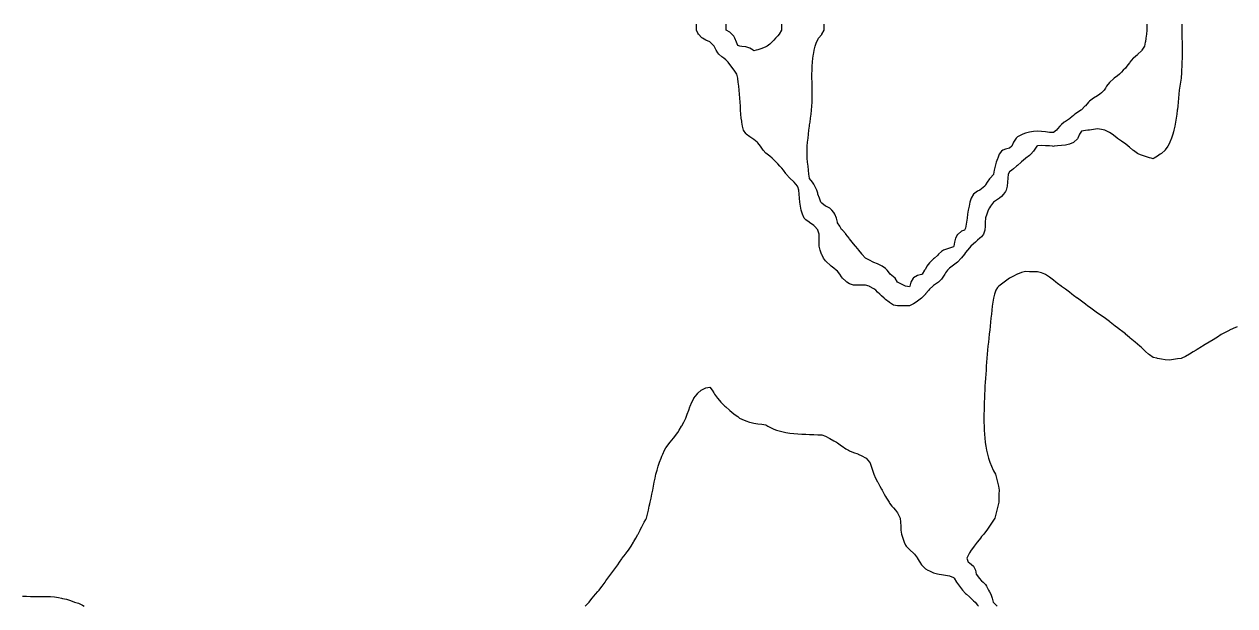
# Model space of a CAD drawing. Header units: inches. Extents: x -13671948.9 to -13671906.2, y 5686257.7 to 5686300.4.
# Drawn here: x -13671936.29 to -13671923.66, y 5686294.36 to 5686300.42 of the extents above; entities that cross this region are included whole.
import ezdxf

# ---------------------------------------------------------------- set-up
doc = ezdxf.new("R2010")
doc.units = ezdxf.units.IN
doc.header["$MEASUREMENT"] = 0

msp = doc.modelspace()

# ---------------------------------------------------------------- linework, layer by layer
for points in [[(-13671924.215, 5686300.422), (-13671924.215, 5686300.402), (-13671924.215, 5686300.36), (-13671924.214, 5686300.318), (-13671924.213, 5686300.276), (-13671924.212, 5686300.235), (-13671924.211, 5686300.193), (-13671924.211, 5686300.151), (-13671924.212, 5686300.11), (-13671924.212, 5686300.068), (-13671924.214, 5686300.026), (-13671924.215, 5686299.985), (-13671924.217, 5686299.943), (-13671924.218, 5686299.901), (-13671924.22, 5686299.877), (-13671924.223, 5686299.859), (-13671924.23, 5686299.818), (-13671924.237, 5686299.776), (-13671924.243, 5686299.734), (-13671924.246, 5686299.693), (-13671924.25, 5686299.651), (-13671924.254, 5686299.609), (-13671924.258, 5686299.568), (-13671924.261, 5686299.538), (-13671924.263, 5686299.526), (-13671924.268, 5686299.484), (-13671924.274, 5686299.443), (-13671924.281, 5686299.401), (-13671924.289, 5686299.359), (-13671924.298, 5686299.317), (-13671924.303, 5686299.299), (-13671924.31, 5686299.276), (-13671924.324, 5686299.234), (-13671924.34, 5686299.192), (-13671924.345, 5686299.181), (-13671924.361, 5686299.151), (-13671924.387, 5686299.112), (-13671924.39, 5686299.109), (-13671924.428, 5686299.076), (-13671924.44, 5686299.067), (-13671924.47, 5686299.046), (-13671924.502, 5686299.026), (-13671924.512, 5686299.019), (-13671924.533, 5686299.026), (-13671924.553, 5686299.031), (-13671924.595, 5686299.045), (-13671924.637, 5686299.056), (-13671924.664, 5686299.067), (-13671924.678, 5686299.073), (-13671924.72, 5686299.105), (-13671924.725, 5686299.109), (-13671924.762, 5686299.141), (-13671924.773, 5686299.151), (-13671924.804, 5686299.174), (-13671924.83, 5686299.192), (-13671924.845, 5686299.203), (-13671924.887, 5686299.232), (-13671924.889, 5686299.234), (-13671924.929, 5686299.265), (-13671924.942, 5686299.276), (-13671924.97, 5686299.293), (-13671925.012, 5686299.314), (-13671925.019, 5686299.317), (-13671925.054, 5686299.325), (-13671925.095, 5686299.332), (-13671925.137, 5686299.326), (-13671925.179, 5686299.319), (-13671925.197, 5686299.317), (-13671925.22, 5686299.314), (-13671925.262, 5686299.309), (-13671925.283, 5686299.276), (-13671925.3, 5686299.234), (-13671925.304, 5686299.227), (-13671925.34, 5686299.192), (-13671925.346, 5686299.189), (-13671925.387, 5686299.172), (-13671925.429, 5686299.162), (-13671925.471, 5686299.157), (-13671925.512, 5686299.153), (-13671925.545, 5686299.151), (-13671925.554, 5686299.149), (-13671925.563, 5686299.151), (-13671925.596, 5686299.153), (-13671925.637, 5686299.156), (-13671925.679, 5686299.159), (-13671925.721, 5686299.155), (-13671925.728, 5686299.151), (-13671925.755, 5686299.109), (-13671925.763, 5686299.1), (-13671925.791, 5686299.067), (-13671925.804, 5686299.055), (-13671925.841, 5686299.026), (-13671925.846, 5686299.022), (-13671925.888, 5686298.987), (-13671925.891, 5686298.984), (-13671925.929, 5686298.95), (-13671925.938, 5686298.942), (-13671925.971, 5686298.916), (-13671925.99, 5686298.9), (-13671926.013, 5686298.882), (-13671926.025, 5686298.859), (-13671926.031, 5686298.817), (-13671926.035, 5686298.775), (-13671926.038, 5686298.734), (-13671926.048, 5686298.692), (-13671926.054, 5686298.68), (-13671926.075, 5686298.65), (-13671926.096, 5686298.627), (-13671926.117, 5686298.609), (-13671926.138, 5686298.595), (-13671926.179, 5686298.567), (-13671926.18, 5686298.567), (-13671926.212, 5686298.525), (-13671926.221, 5686298.509), (-13671926.234, 5686298.483), (-13671926.251, 5686298.442), (-13671926.263, 5686298.403), (-13671926.264, 5686298.4), (-13671926.265, 5686298.358), (-13671926.267, 5686298.317), (-13671926.269, 5686298.275), (-13671926.284, 5686298.233), (-13671926.305, 5686298.205), (-13671926.321, 5686298.192), (-13671926.346, 5686298.17), (-13671926.369, 5686298.15), (-13671926.388, 5686298.133), (-13671926.416, 5686298.108), (-13671926.43, 5686298.091), (-13671926.45, 5686298.067), (-13671926.471, 5686298.042), (-13671926.484, 5686298.025), (-13671926.513, 5686297.987), (-13671926.516, 5686297.983), (-13671926.554, 5686297.941), (-13671926.555, 5686297.941), (-13671926.596, 5686297.911), (-13671926.612, 5686297.9), (-13671926.638, 5686297.879), (-13671926.658, 5686297.858), (-13671926.68, 5686297.83), (-13671926.689, 5686297.816), (-13671926.714, 5686297.775), (-13671926.722, 5686297.764), (-13671926.755, 5686297.733), (-13671926.763, 5686297.727), (-13671926.805, 5686297.697), (-13671926.813, 5686297.691), (-13671926.847, 5686297.659), (-13671926.856, 5686297.65), (-13671926.888, 5686297.61), (-13671926.89, 5686297.608), (-13671926.93, 5686297.568), (-13671926.932, 5686297.566), (-13671926.972, 5686297.535), (-13671926.986, 5686297.524), (-13671927.013, 5686297.506), (-13671927.055, 5686297.485), (-13671927.097, 5686297.485), (-13671927.139, 5686297.486), (-13671927.18, 5686297.486), (-13671927.222, 5686297.495), (-13671927.264, 5686297.52), (-13671927.269, 5686297.524), (-13671927.305, 5686297.552), (-13671927.322, 5686297.566), (-13671927.347, 5686297.591), (-13671927.366, 5686297.608), (-13671927.389, 5686297.63), (-13671927.407, 5686297.65), (-13671927.43, 5686297.665), (-13671927.472, 5686297.689), (-13671927.477, 5686297.691), (-13671927.514, 5686297.702), (-13671927.555, 5686297.702), (-13671927.597, 5686297.703), (-13671927.639, 5686297.703), (-13671927.681, 5686297.716), (-13671927.71, 5686297.733), (-13671927.722, 5686297.742), (-13671927.754, 5686297.775), (-13671927.764, 5686297.788), (-13671927.782, 5686297.816), (-13671927.806, 5686297.847), (-13671927.821, 5686297.858), (-13671927.847, 5686297.879), (-13671927.873, 5686297.9), (-13671927.889, 5686297.914), (-13671927.92, 5686297.941), (-13671927.931, 5686297.954), (-13671927.953, 5686297.983), (-13671927.972, 5686298.022), (-13671927.974, 5686298.025), (-13671927.989, 5686298.067), (-13671928, 5686298.108), (-13671928, 5686298.15), (-13671928, 5686298.192), (-13671928, 5686298.233), (-13671928.011, 5686298.275), (-13671928.014, 5686298.279), (-13671928.048, 5686298.317), (-13671928.056, 5686298.324), (-13671928.098, 5686298.355), (-13671928.104, 5686298.358), (-13671928.139, 5686298.384), (-13671928.156, 5686298.4), (-13671928.174, 5686298.442), (-13671928.181, 5686298.464), (-13671928.186, 5686298.483), (-13671928.195, 5686298.525), (-13671928.202, 5686298.567), (-13671928.205, 5686298.609), (-13671928.207, 5686298.65), (-13671928.21, 5686298.692), (-13671928.223, 5686298.727), (-13671928.226, 5686298.734), (-13671928.261, 5686298.775), (-13671928.264, 5686298.779), (-13671928.306, 5686298.817), (-13671928.306, 5686298.817), (-13671928.343, 5686298.859), (-13671928.348, 5686298.865), (-13671928.372, 5686298.9), (-13671928.389, 5686298.922), (-13671928.408, 5686298.942), (-13671928.431, 5686298.967), (-13671928.447, 5686298.984), (-13671928.473, 5686299.01), (-13671928.489, 5686299.026), (-13671928.514, 5686299.047), (-13671928.54, 5686299.067), (-13671928.556, 5686299.079), (-13671928.583, 5686299.109), (-13671928.598, 5686299.129), (-13671928.612, 5686299.151), (-13671928.64, 5686299.186), (-13671928.646, 5686299.192), (-13671928.681, 5686299.221), (-13671928.703, 5686299.234), (-13671928.723, 5686299.247), (-13671928.759, 5686299.276), (-13671928.765, 5686299.282), (-13671928.789, 5686299.317), (-13671928.797, 5686299.359), (-13671928.805, 5686299.401), (-13671928.806, 5686299.411), (-13671928.812, 5686299.443), (-13671928.815, 5686299.484), (-13671928.818, 5686299.526), (-13671928.82, 5686299.568), (-13671928.823, 5686299.609), (-13671928.826, 5686299.651), (-13671928.829, 5686299.693), (-13671928.832, 5686299.734), (-13671928.836, 5686299.776), (-13671928.843, 5686299.818), (-13671928.848, 5686299.855), (-13671928.849, 5686299.859), (-13671928.858, 5686299.901), (-13671928.886, 5686299.943), (-13671928.89, 5686299.948), (-13671928.917, 5686299.985), (-13671928.931, 5686300.004), (-13671928.948, 5686300.026), (-13671928.973, 5686300.05), (-13671928.994, 5686300.068), (-13671929.015, 5686300.083), (-13671929.044, 5686300.11), (-13671929.057, 5686300.124), (-13671929.075, 5686300.151), (-13671929.095, 5686300.193), (-13671929.098, 5686300.197), (-13671929.136, 5686300.235), (-13671929.14, 5686300.238), (-13671929.182, 5686300.256), (-13671929.217, 5686300.276), (-13671929.223, 5686300.281), (-13671929.259, 5686300.318), (-13671929.265, 5686300.33), (-13671929.28, 5686300.36), (-13671929.28, 5686300.402), (-13671929.28, 5686300.422)], [(-13671928.391, 5686300.422), (-13671928.391, 5686300.402), (-13671928.391, 5686300.36), (-13671928.416, 5686300.318), (-13671928.431, 5686300.301), (-13671928.453, 5686300.276), (-13671928.473, 5686300.256), (-13671928.493, 5686300.235), (-13671928.514, 5686300.216), (-13671928.541, 5686300.193), (-13671928.556, 5686300.186), (-13671928.598, 5686300.168), (-13671928.64, 5686300.155), (-13671928.655, 5686300.151), (-13671928.681, 5686300.146), (-13671928.686, 5686300.151), (-13671928.723, 5686300.174), (-13671928.765, 5686300.186), (-13671928.806, 5686300.191), (-13671928.826, 5686300.193), (-13671928.848, 5686300.202), (-13671928.862, 5686300.235), (-13671928.877, 5686300.276), (-13671928.89, 5686300.297), (-13671928.91, 5686300.318), (-13671928.931, 5686300.338), (-13671928.97, 5686300.36), (-13671928.97, 5686300.402), (-13671928.97, 5686300.422)], [(-13671924.579, 5686300.422), (-13671924.579, 5686300.402), (-13671924.579, 5686300.36), (-13671924.584, 5686300.318), (-13671924.59, 5686300.276), (-13671924.595, 5686300.24), (-13671924.596, 5686300.235), (-13671924.604, 5686300.193), (-13671924.631, 5686300.151), (-13671924.637, 5686300.144), (-13671924.672, 5686300.11), (-13671924.678, 5686300.104), (-13671924.72, 5686300.07), (-13671924.722, 5686300.068), (-13671924.757, 5686300.026), (-13671924.762, 5686300.02), (-13671924.789, 5686299.985), (-13671924.804, 5686299.966), (-13671924.826, 5686299.943), (-13671924.845, 5686299.922), (-13671924.864, 5686299.901), (-13671924.887, 5686299.884), (-13671924.919, 5686299.859), (-13671924.929, 5686299.852), (-13671924.967, 5686299.818), (-13671924.97, 5686299.815), (-13671924.999, 5686299.776), (-13671925.012, 5686299.756), (-13671925.026, 5686299.734), (-13671925.054, 5686299.706), (-13671925.07, 5686299.693), (-13671925.095, 5686299.675), (-13671925.137, 5686299.652), (-13671925.138, 5686299.651), (-13671925.179, 5686299.619), (-13671925.188, 5686299.609), (-13671925.22, 5686299.572), (-13671925.225, 5686299.568), (-13671925.262, 5686299.529), (-13671925.267, 5686299.526), (-13671925.304, 5686299.503), (-13671925.33, 5686299.484), (-13671925.346, 5686299.472), (-13671925.38, 5686299.443), (-13671925.387, 5686299.437), (-13671925.429, 5686299.409), (-13671925.441, 5686299.401), (-13671925.471, 5686299.377), (-13671925.489, 5686299.359), (-13671925.512, 5686299.331), (-13671925.522, 5686299.317), (-13671925.554, 5686299.295), (-13671925.596, 5686299.295), (-13671925.637, 5686299.3), (-13671925.679, 5686299.305), (-13671925.721, 5686299.308), (-13671925.763, 5686299.303), (-13671925.804, 5686299.296), (-13671925.846, 5686299.285), (-13671925.873, 5686299.276), (-13671925.888, 5686299.27), (-13671925.929, 5686299.247), (-13671925.944, 5686299.234), (-13671925.971, 5686299.192), (-13671925.971, 5686299.192), (-13671925.989, 5686299.151), (-13671926.013, 5686299.132), (-13671926.054, 5686299.121), (-13671926.081, 5686299.109), (-13671926.096, 5686299.098), (-13671926.12, 5686299.067), (-13671926.136, 5686299.026), (-13671926.138, 5686299.02), (-13671926.152, 5686298.984), (-13671926.164, 5686298.942), (-13671926.173, 5686298.9), (-13671926.179, 5686298.859), (-13671926.179, 5686298.854), (-13671926.215, 5686298.817), (-13671926.221, 5686298.81), (-13671926.247, 5686298.775), (-13671926.263, 5686298.749), (-13671926.271, 5686298.734), (-13671926.305, 5686298.705), (-13671926.323, 5686298.692), (-13671926.346, 5686298.682), (-13671926.388, 5686298.651), (-13671926.388, 5686298.65), (-13671926.413, 5686298.609), (-13671926.425, 5686298.567), (-13671926.43, 5686298.545), (-13671926.435, 5686298.525), (-13671926.443, 5686298.483), (-13671926.45, 5686298.442), (-13671926.456, 5686298.4), (-13671926.462, 5686298.358), (-13671926.468, 5686298.317), (-13671926.471, 5686298.296), (-13671926.483, 5686298.275), (-13671926.513, 5686298.264), (-13671926.55, 5686298.233), (-13671926.555, 5686298.229), (-13671926.577, 5686298.192), (-13671926.587, 5686298.15), (-13671926.593, 5686298.108), (-13671926.596, 5686298.103), (-13671926.638, 5686298.086), (-13671926.68, 5686298.075), (-13671926.7, 5686298.067), (-13671926.722, 5686298.054), (-13671926.753, 5686298.025), (-13671926.763, 5686298.01), (-13671926.795, 5686297.983), (-13671926.805, 5686297.976), (-13671926.839, 5686297.941), (-13671926.847, 5686297.934), (-13671926.874, 5686297.9), (-13671926.888, 5686297.87), (-13671926.898, 5686297.858), (-13671926.924, 5686297.816), (-13671926.93, 5686297.814), (-13671926.972, 5686297.803), (-13671927.013, 5686297.779), (-13671927.018, 5686297.775), (-13671927.042, 5686297.733), (-13671927.052, 5686297.691), (-13671927.055, 5686297.684), (-13671927.097, 5686297.691), (-13671927.097, 5686297.691), (-13671927.139, 5686297.713), (-13671927.18, 5686297.733), (-13671927.18, 5686297.733), (-13671927.207, 5686297.775), (-13671927.222, 5686297.788), (-13671927.257, 5686297.816), (-13671927.264, 5686297.827), (-13671927.289, 5686297.858), (-13671927.305, 5686297.874), (-13671927.34, 5686297.9), (-13671927.347, 5686297.904), (-13671927.389, 5686297.924), (-13671927.43, 5686297.94), (-13671927.434, 5686297.941), (-13671927.472, 5686297.962), (-13671927.514, 5686297.982), (-13671927.517, 5686297.983), (-13671927.552, 5686298.025), (-13671927.555, 5686298.029), (-13671927.586, 5686298.067), (-13671927.597, 5686298.08), (-13671927.62, 5686298.108), (-13671927.639, 5686298.132), (-13671927.653, 5686298.15), (-13671927.681, 5686298.185), (-13671927.686, 5686298.192), (-13671927.719, 5686298.233), (-13671927.722, 5686298.237), (-13671927.757, 5686298.275), (-13671927.764, 5686298.281), (-13671927.782, 5686298.317), (-13671927.806, 5686298.352), (-13671927.807, 5686298.358), (-13671927.819, 5686298.4), (-13671927.837, 5686298.442), (-13671927.847, 5686298.459), (-13671927.867, 5686298.483), (-13671927.889, 5686298.503), (-13671927.929, 5686298.525), (-13671927.931, 5686298.526), (-13671927.972, 5686298.558), (-13671927.983, 5686298.567), (-13671927.997, 5686298.609), (-13671928.011, 5686298.65), (-13671928.014, 5686298.661), (-13671928.024, 5686298.692), (-13671928.043, 5686298.734), (-13671928.056, 5686298.755), (-13671928.069, 5686298.775), (-13671928.098, 5686298.814), (-13671928.098, 5686298.817), (-13671928.106, 5686298.859), (-13671928.109, 5686298.9), (-13671928.114, 5686298.942), (-13671928.121, 5686298.984), (-13671928.125, 5686299.026), (-13671928.125, 5686299.067), (-13671928.124, 5686299.109), (-13671928.124, 5686299.151), (-13671928.12, 5686299.192), (-13671928.115, 5686299.234), (-13671928.11, 5686299.276), (-13671928.105, 5686299.317), (-13671928.099, 5686299.359), (-13671928.098, 5686299.373), (-13671928.094, 5686299.401), (-13671928.088, 5686299.443), (-13671928.083, 5686299.484), (-13671928.079, 5686299.526), (-13671928.075, 5686299.568), (-13671928.071, 5686299.609), (-13671928.071, 5686299.651), (-13671928.072, 5686299.693), (-13671928.072, 5686299.734), (-13671928.073, 5686299.776), (-13671928.073, 5686299.818), (-13671928.074, 5686299.859), (-13671928.075, 5686299.901), (-13671928.073, 5686299.943), (-13671928.071, 5686299.985), (-13671928.069, 5686300.026), (-13671928.065, 5686300.068), (-13671928.058, 5686300.11), (-13671928.056, 5686300.124), (-13671928.05, 5686300.151), (-13671928.039, 5686300.193), (-13671928.025, 5686300.235), (-13671928.014, 5686300.259), (-13671928.005, 5686300.276), (-13671927.972, 5686300.317), (-13671927.972, 5686300.318), (-13671927.948, 5686300.36), (-13671927.948, 5686300.402), (-13671927.948, 5686300.422)], [(-13671923.636, 5686297.267), (-13671923.678, 5686297.249), (-13671923.717, 5686297.233), (-13671923.719, 5686297.231), (-13671923.761, 5686297.21), (-13671923.797, 5686297.191), (-13671923.803, 5686297.187), (-13671923.844, 5686297.159), (-13671923.86, 5686297.149), (-13671923.886, 5686297.133), (-13671923.928, 5686297.107), (-13671923.928, 5686297.107), (-13671923.97, 5686297.083), (-13671923.999, 5686297.066), (-13671924.011, 5686297.058), (-13671924.053, 5686297.031), (-13671924.064, 5686297.024), (-13671924.095, 5686297.006), (-13671924.135, 5686296.982), (-13671924.136, 5686296.982), (-13671924.178, 5686296.959), (-13671924.215, 5686296.941), (-13671924.22, 5686296.938), (-13671924.261, 5686296.933), (-13671924.303, 5686296.927), (-13671924.345, 5686296.921), (-13671924.387, 5686296.922), (-13671924.428, 5686296.93), (-13671924.47, 5686296.939), (-13671924.477, 5686296.941), (-13671924.512, 5686296.948), (-13671924.553, 5686296.977), (-13671924.561, 5686296.982), (-13671924.595, 5686297.011), (-13671924.609, 5686297.024), (-13671924.637, 5686297.051), (-13671924.652, 5686297.066), (-13671924.678, 5686297.088), (-13671924.703, 5686297.107), (-13671924.72, 5686297.122), (-13671924.753, 5686297.149), (-13671924.762, 5686297.157), (-13671924.801, 5686297.191), (-13671924.804, 5686297.193), (-13671924.845, 5686297.225), (-13671924.854, 5686297.233), (-13671924.887, 5686297.256), (-13671924.91, 5686297.274), (-13671924.929, 5686297.289), (-13671924.961, 5686297.316), (-13671924.97, 5686297.324), (-13671925.012, 5686297.356), (-13671925.014, 5686297.358), (-13671925.054, 5686297.383), (-13671925.078, 5686297.399), (-13671925.095, 5686297.411), (-13671925.137, 5686297.44), (-13671925.138, 5686297.441), (-13671925.179, 5686297.471), (-13671925.194, 5686297.483), (-13671925.22, 5686297.503), (-13671925.247, 5686297.524), (-13671925.262, 5686297.536), (-13671925.304, 5686297.565), (-13671925.306, 5686297.566), (-13671925.346, 5686297.595), (-13671925.362, 5686297.608), (-13671925.387, 5686297.628), (-13671925.415, 5686297.65), (-13671925.429, 5686297.659), (-13671925.471, 5686297.688), (-13671925.475, 5686297.691), (-13671925.512, 5686297.719), (-13671925.53, 5686297.733), (-13671925.554, 5686297.753), (-13671925.581, 5686297.775), (-13671925.596, 5686297.784), (-13671925.637, 5686297.812), (-13671925.644, 5686297.816), (-13671925.679, 5686297.829), (-13671925.721, 5686297.84), (-13671925.763, 5686297.841), (-13671925.804, 5686297.842), (-13671925.846, 5686297.843), (-13671925.888, 5686297.834), (-13671925.929, 5686297.818), (-13671925.934, 5686297.816), (-13671925.971, 5686297.797), (-13671926.013, 5686297.775), (-13671926.013, 5686297.775), (-13671926.054, 5686297.743), (-13671926.067, 5686297.733), (-13671926.096, 5686297.711), (-13671926.123, 5686297.691), (-13671926.138, 5686297.679), (-13671926.154, 5686297.65), (-13671926.168, 5686297.608), (-13671926.179, 5686297.566), (-13671926.179, 5686297.566), (-13671926.187, 5686297.524), (-13671926.192, 5686297.483), (-13671926.197, 5686297.441), (-13671926.202, 5686297.399), (-13671926.206, 5686297.358), (-13671926.21, 5686297.316), (-13671926.215, 5686297.274), (-13671926.219, 5686297.233), (-13671926.221, 5686297.214), (-13671926.224, 5686297.191), (-13671926.229, 5686297.149), (-13671926.233, 5686297.107), (-13671926.238, 5686297.066), (-13671926.242, 5686297.024), (-13671926.245, 5686296.982), (-13671926.249, 5686296.941), (-13671926.252, 5686296.899), (-13671926.255, 5686296.857), (-13671926.257, 5686296.816), (-13671926.259, 5686296.774), (-13671926.263, 5686296.732), (-13671926.263, 5686296.73), (-13671926.266, 5686296.691), (-13671926.269, 5686296.649), (-13671926.271, 5686296.607), (-13671926.273, 5686296.565), (-13671926.274, 5686296.524), (-13671926.276, 5686296.482), (-13671926.277, 5686296.44), (-13671926.278, 5686296.399), (-13671926.279, 5686296.357), (-13671926.279, 5686296.315), (-13671926.279, 5686296.274), (-13671926.278, 5686296.232), (-13671926.277, 5686296.19), (-13671926.275, 5686296.148), (-13671926.271, 5686296.107), (-13671926.266, 5686296.065), (-13671926.263, 5686296.04), (-13671926.261, 5686296.023), (-13671926.253, 5686295.982), (-13671926.243, 5686295.94), (-13671926.231, 5686295.898), (-13671926.221, 5686295.867), (-13671926.217, 5686295.857), (-13671926.201, 5686295.815), (-13671926.182, 5686295.773), (-13671926.179, 5686295.768), (-13671926.159, 5686295.732), (-13671926.147, 5686295.69), (-13671926.138, 5686295.648), (-13671926.138, 5686295.648), (-13671926.129, 5686295.606), (-13671926.121, 5686295.565), (-13671926.123, 5686295.523), (-13671926.124, 5686295.481), (-13671926.125, 5686295.44), (-13671926.133, 5686295.398), (-13671926.138, 5686295.383), (-13671926.145, 5686295.356), (-13671926.156, 5686295.315), (-13671926.166, 5686295.273), (-13671926.179, 5686295.252), (-13671926.193, 5686295.231), (-13671926.221, 5686295.189), (-13671926.221, 5686295.189), (-13671926.25, 5686295.148), (-13671926.263, 5686295.131), (-13671926.282, 5686295.106), (-13671926.305, 5686295.081), (-13671926.317, 5686295.064), (-13671926.346, 5686295.027), (-13671926.35, 5686295.023), (-13671926.381, 5686294.981), (-13671926.388, 5686294.972), (-13671926.411, 5686294.939), (-13671926.43, 5686294.911), (-13671926.437, 5686294.898), (-13671926.459, 5686294.856), (-13671926.443, 5686294.814), (-13671926.43, 5686294.808), (-13671926.388, 5686294.772), (-13671926.388, 5686294.772), (-13671926.369, 5686294.731), (-13671926.36, 5686294.689), (-13671926.346, 5686294.672), (-13671926.33, 5686294.647), (-13671926.305, 5686294.619), (-13671926.286, 5686294.606), (-13671926.263, 5686294.581), (-13671926.252, 5686294.564), (-13671926.233, 5686294.522), (-13671926.221, 5686294.505), (-13671926.208, 5686294.481), (-13671926.193, 5686294.439), (-13671926.182, 5686294.397), (-13671926.179, 5686294.394), (-13671926.142, 5686294.356)], [(-13671930.439, 5686294.356), (-13671930.433, 5686294.363), (-13671930.4, 5686294.397), (-13671930.391, 5686294.409), (-13671930.367, 5686294.439), (-13671930.349, 5686294.461), (-13671930.331, 5686294.481), (-13671930.307, 5686294.508), (-13671930.294, 5686294.522), (-13671930.266, 5686294.561), (-13671930.263, 5686294.564), (-13671930.233, 5686294.606), (-13671930.224, 5686294.618), (-13671930.203, 5686294.647), (-13671930.182, 5686294.676), (-13671930.172, 5686294.689), (-13671930.141, 5686294.73), (-13671930.14, 5686294.731), (-13671930.11, 5686294.772), (-13671930.099, 5686294.788), (-13671930.081, 5686294.814), (-13671930.057, 5686294.85), (-13671930.053, 5686294.856), (-13671930.021, 5686294.898), (-13671930.016, 5686294.905), (-13671929.989, 5686294.939), (-13671929.974, 5686294.96), (-13671929.959, 5686294.981), (-13671929.937, 5686295.023), (-13671929.932, 5686295.031), (-13671929.913, 5686295.064), (-13671929.89, 5686295.102), (-13671929.888, 5686295.106), (-13671929.867, 5686295.148), (-13671929.849, 5686295.186), (-13671929.847, 5686295.189), (-13671929.824, 5686295.231), (-13671929.807, 5686295.26), (-13671929.799, 5686295.273), (-13671929.79, 5686295.315), (-13671929.78, 5686295.356), (-13671929.771, 5686295.398), (-13671929.765, 5686295.421), (-13671929.761, 5686295.44), (-13671929.753, 5686295.481), (-13671929.745, 5686295.523), (-13671929.736, 5686295.565), (-13671929.728, 5686295.606), (-13671929.724, 5686295.627), (-13671929.719, 5686295.648), (-13671929.711, 5686295.69), (-13671929.702, 5686295.732), (-13671929.69, 5686295.773), (-13671929.682, 5686295.801), (-13671929.678, 5686295.815), (-13671929.664, 5686295.857), (-13671929.649, 5686295.898), (-13671929.64, 5686295.919), (-13671929.631, 5686295.94), (-13671929.611, 5686295.982), (-13671929.599, 5686296.006), (-13671929.585, 5686296.023), (-13671929.557, 5686296.06), (-13671929.553, 5686296.065), (-13671929.519, 5686296.107), (-13671929.515, 5686296.112), (-13671929.486, 5686296.148), (-13671929.474, 5686296.167), (-13671929.458, 5686296.19), (-13671929.434, 5686296.232), (-13671929.432, 5686296.236), (-13671929.411, 5686296.274), (-13671929.39, 5686296.314), (-13671929.39, 5686296.315), (-13671929.375, 5686296.357), (-13671929.36, 5686296.399), (-13671929.348, 5686296.434), (-13671929.346, 5686296.44), (-13671929.329, 5686296.482), (-13671929.307, 5686296.522), (-13671929.305, 5686296.524), (-13671929.273, 5686296.565), (-13671929.265, 5686296.575), (-13671929.229, 5686296.607), (-13671929.223, 5686296.61), (-13671929.182, 5686296.63), (-13671929.14, 5686296.64), (-13671929.115, 5686296.607), (-13671929.098, 5686296.578), (-13671929.09, 5686296.565), (-13671929.06, 5686296.524), (-13671929.057, 5686296.519), (-13671929.024, 5686296.482), (-13671929.015, 5686296.473), (-13671928.982, 5686296.44), (-13671928.973, 5686296.433), (-13671928.936, 5686296.399), (-13671928.931, 5686296.395), (-13671928.89, 5686296.361), (-13671928.884, 5686296.357), (-13671928.848, 5686296.331), (-13671928.829, 5686296.315), (-13671928.806, 5686296.304), (-13671928.765, 5686296.286), (-13671928.724, 5686296.274), (-13671928.723, 5686296.273), (-13671928.681, 5686296.264), (-13671928.64, 5686296.258), (-13671928.598, 5686296.252), (-13671928.556, 5686296.247), (-13671928.535, 5686296.232), (-13671928.514, 5686296.221), (-13671928.473, 5686296.2), (-13671928.443, 5686296.19), (-13671928.431, 5686296.186), (-13671928.389, 5686296.175), (-13671928.348, 5686296.166), (-13671928.306, 5686296.16), (-13671928.264, 5686296.154), (-13671928.223, 5686296.151), (-13671928.181, 5686296.149), (-13671928.169, 5686296.148), (-13671928.139, 5686296.147), (-13671928.098, 5686296.144), (-13671928.056, 5686296.144), (-13671928.014, 5686296.143), (-13671927.972, 5686296.142), (-13671927.931, 5686296.129), (-13671927.895, 5686296.107), (-13671927.889, 5686296.103), (-13671927.847, 5686296.08), (-13671927.819, 5686296.065), (-13671927.806, 5686296.059), (-13671927.764, 5686296.026), (-13671927.76, 5686296.023), (-13671927.722, 5686295.997), (-13671927.694, 5686295.982), (-13671927.681, 5686295.975), (-13671927.639, 5686295.959), (-13671927.597, 5686295.942), (-13671927.593, 5686295.94), (-13671927.555, 5686295.923), (-13671927.514, 5686295.901), (-13671927.51, 5686295.898), (-13671927.472, 5686295.858), (-13671927.471, 5686295.857), (-13671927.457, 5686295.815), (-13671927.443, 5686295.773), (-13671927.43, 5686295.733), (-13671927.43, 5686295.732), (-13671927.41, 5686295.69), (-13671927.389, 5686295.651), (-13671927.387, 5686295.648), (-13671927.364, 5686295.606), (-13671927.347, 5686295.576), (-13671927.342, 5686295.565), (-13671927.319, 5686295.523), (-13671927.305, 5686295.499), (-13671927.295, 5686295.481), (-13671927.27, 5686295.44), (-13671927.264, 5686295.43), (-13671927.239, 5686295.398), (-13671927.222, 5686295.38), (-13671927.202, 5686295.356), (-13671927.18, 5686295.327), (-13671927.174, 5686295.315), (-13671927.155, 5686295.273), (-13671927.151, 5686295.231), (-13671927.148, 5686295.189), (-13671927.145, 5686295.148), (-13671927.139, 5686295.106), (-13671927.138, 5686295.106), (-13671927.126, 5686295.064), (-13671927.111, 5686295.023), (-13671927.097, 5686294.99), (-13671927.092, 5686294.981), (-13671927.055, 5686294.946), (-13671927.048, 5686294.939), (-13671927.013, 5686294.907), (-13671927.005, 5686294.898), (-13671926.973, 5686294.856), (-13671926.972, 5686294.854), (-13671926.948, 5686294.814), (-13671926.93, 5686294.786), (-13671926.918, 5686294.772), (-13671926.888, 5686294.746), (-13671926.864, 5686294.731), (-13671926.847, 5686294.722), (-13671926.805, 5686294.704), (-13671926.763, 5686294.691), (-13671926.747, 5686294.689), (-13671926.722, 5686294.684), (-13671926.68, 5686294.677), (-13671926.638, 5686294.67), (-13671926.596, 5686294.654), (-13671926.591, 5686294.647), (-13671926.565, 5686294.606), (-13671926.555, 5686294.591), (-13671926.535, 5686294.564), (-13671926.513, 5686294.535), (-13671926.503, 5686294.522), (-13671926.471, 5686294.489), (-13671926.462, 5686294.481), (-13671926.43, 5686294.452), (-13671926.416, 5686294.439), (-13671926.388, 5686294.412), (-13671926.372, 5686294.397), (-13671926.346, 5686294.367), (-13671926.336, 5686294.356)], [(-13671936.312, 5686294.459), (-13671936.27, 5686294.458), (-13671936.228, 5686294.457), (-13671936.187, 5686294.457), (-13671936.145, 5686294.457), (-13671936.103, 5686294.457), (-13671936.062, 5686294.457), (-13671936.02, 5686294.456), (-13671935.978, 5686294.452), (-13671935.936, 5686294.445), (-13671935.903, 5686294.439), (-13671935.895, 5686294.437), (-13671935.853, 5686294.428), (-13671935.811, 5686294.414), (-13671935.77, 5686294.397), (-13671935.77, 5686294.397), (-13671935.728, 5686294.385), (-13671935.686, 5686294.367), (-13671935.668, 5686294.356)]]:
    msp.add_lwpolyline(points)

doc.saveas('drawing.dxf')
